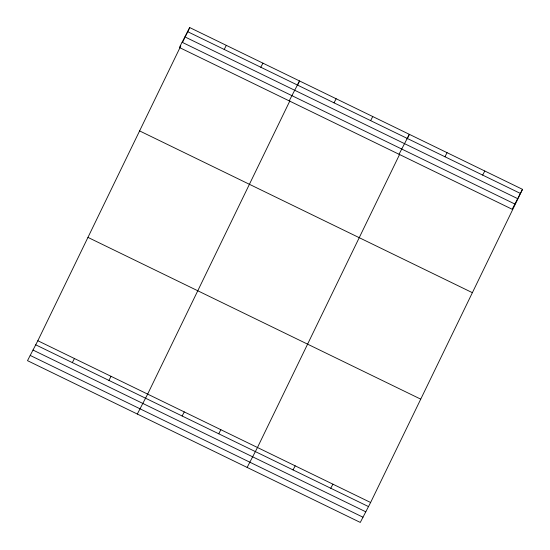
<?xml version="1.0" encoding="UTF-8"?>
<svg xmlns="http://www.w3.org/2000/svg" width="550" height="550" viewBox="0 0 550 550"><rect width="100%" height="100%" fill="white"/><g stroke="black" fill="none" stroke-linecap="round" stroke-linejoin="round"><path stroke-width="0.82" d="M522.5 189.337L512.167 209.268L179.389 47.499L189.722 27.569L522.5 189.337L370.611 502.501L360.277 522.431L27.5 360.663L37.833 340.732L180.812 45.939M182.669 42.109L184.525 38.28M185.268 36.754L189.722 27.569M289.884 100.856L147.647 394.116L137.314 414.047M297.309 85.546L299.537 80.953L289.204 100.884M399.699 154.241L257.469 447.501L247.136 467.431M407.124 138.93L409.358 134.338L399.025 154.268M224.208 49.445L226.325 45.361M72.318 362.615L74.436 358.524M260.81 67.244L262.934 63.154M108.927 380.408L111.045 376.317M334.022 102.836L336.146 98.746M182.139 415.999L184.257 411.909M370.631 120.629L372.749 116.538M218.742 433.792L220.859 429.708M444.95 156.757L447.067 152.673M293.061 469.92L295.178 465.836M482.666 175.093L484.784 171.002M330.777 488.256L332.894 484.165M187.598 31.652L520.382 193.428M184.889 36.884L517.674 198.653M182.098 42.267L514.876 204.043M139.597 130.907L472.374 292.683M87.952 237.387L420.736 399.156M37.833 340.732L370.611 502.501M35.716 344.816L368.493 506.591M33 350.048L365.784 511.816M30.209 355.431L362.993 517.206"/></g></svg>
